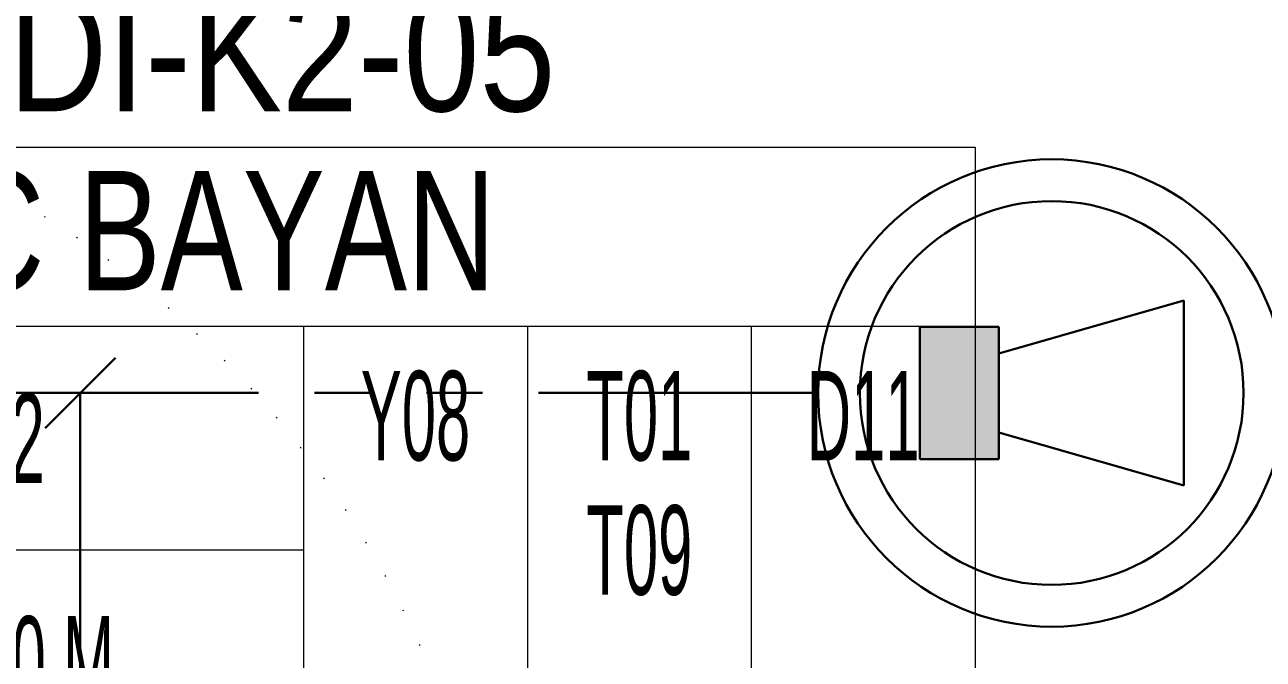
# Model space of a CAD drawing. Extents: x -1299 to 23780, y -3010 to 8106.
# Drawn here: x 14234.7 to 14338.5, y 2486.9 to 2540 of the extents above; entities that cross this region are included whole.
import ezdxf
from ezdxf.enums import TextEntityAlignment as Align

# ---------------------------------------------------------------- set-up
doc = ezdxf.new("R2010")
doc.units = 0
doc.header["$LTSCALE"] = 25
doc.header["$MEASUREMENT"] = 0
doc.linetypes.add('DOT2', pattern=[0.125, 0, -0.125])
doc.linetypes.add('PHANTOM2', pattern=[1.25, 0.625, -0.125, 0.125, -0.125, 0.125, -0.125])
doc.layers.get('0').update_dxf_attribs({"color": 9, "lineweight": 9})
for name, color, linetype, lineweight in [('20', 9, 'DOT2', 9), ('21', 9, 'Continuous', 9), ('E-3W ACİL ANONS İÇİN HOPARLÖR (GÖMME) (YANGINA DAYANIKLI)', 7, 'Continuous', 30), ('E-KABLO', 7, 'Continuous', 30), ('E-YANGIN', 7, 'Continuous', 30)]:
    doc.layers.add(name, color=color, linetype=linetype, lineweight=lineweight)
doc.styles.add('Arial', font='arial.ttf', dxfattribs={"height": 2.5})
doc.styles.add('MuuM_TEXT-STANDART', font='ARIALN.TTF')

# ---------------------------------------------------------------- blocks, each defined once
blk = doc.blocks.new('0_roomno2-flat-2')
at = {"layer": '21'}
blk.add_lwpolyline([(96.88, -52.5), (0, -52.5), (0, 0), (96.88, 0)], close=True, dxfattribs=at)
for points in [[(0, -15), (96.88, -15)], [(40.62, -15), (40.62, -52.5)], [(59.38, -15), (59.38, -52.5)], [(78.12, -15), (78.12, -52.5)], [(0, -33.75), (40.62, -33.75)]]:
    blk.add_lwpolyline(points, dxfattribs=at)
at = {"layer": '21', "style": 'Arial'}
blk.add_attdef('ODANO', (0, 5.85), '', height=10, dxfattribs=at)
blk.add_attdef('MEKANADI', text='', height=10, dxfattribs=at).set_placement((1.75, -15), align=Align.BOTTOM_LEFT)
at = {"layer": '21', "style": 'MuuM_TEXT-STANDART', "width": 0.6}
for tag, p in [('YER01', (50, -22.5)), ('TAVAN01', (68.75, -22.5)), ('DUVAR01', (87.5, -22.5)), ('YER02', (50, -33.75)), ('TAVAN02', (68.75, -33.75)), ('DUVAR02', (87.5, -33.75)), ('YER03', (50, -45)), ('TAVAN03', (68.75, -45)), ('DUVAR03', (87.5, -45))]:
    blk.add_attdef(tag, text='', height=7.5, dxfattribs=at).set_placement(p, align=Align.MIDDLE_CENTER)
for tag, p in [('M2', (1.75, -24.38)), ('TEMIZTAVANYUKSEKLIGI', (9, -43.04))]:
    blk.add_attdef(tag, text='', height=7.5, dxfattribs=at).set_placement(p, align=Align.MIDDLE_LEFT)
blk = doc.blocks.new('p-kapı')
at = {"layer": '20'}
blk.add_arc((4.87, -4.6), 81.6, 270.1053, 0, dxfattribs=at)
blk = doc.blocks.new('p-2. kat planı')
ref = blk.add_blockref('0_roomno2-flat-2', (14217.48, 2529.76))
ref.add_attrib('ODANO', 'AUDI-K2-05', dxfattribs={"layer": '21', "height": 10, "style": 'MuuM_TEXT-STANDART'}).set_placement((14217.48, 2529.76), align=Align.BOTTOM_LEFT)
ref.add_attrib('MEKANADI', 'WC BAYAN', dxfattribs={"layer": '21', "height": 10, "style": 'MuuM_TEXT-STANDART', "width": 0.9}).set_placement((14219.23, 2514.76), align=Align.BOTTOM_LEFT)
ref.add_attrib('M2', '5.57m2', dxfattribs={"layer": '21', "height": 7.5, "style": 'MuuM_TEXT-STANDART', "width": 0.6}).set_placement((14219.23, 2505.38), align=Align.MIDDLE_LEFT)
ref.add_attrib('TEMIZTAVANYUKSEKLIGI', '2.40 M', dxfattribs={"layer": '21', "height": 7.5, "style": 'MuuM_TEXT-STANDART', "width": 0.6}).set_placement((14226.48, 2486.72), align=Align.MIDDLE_LEFT)
ref.add_attrib('YER01', 'Y08', dxfattribs={"layer": '21', "height": 7.5, "style": 'MuuM_TEXT-STANDART', "width": 0.6}).set_placement((14267.48, 2507.26), align=Align.MIDDLE_CENTER)
ref.add_attrib('TAVAN01', 'T01', dxfattribs={"layer": '21', "height": 7.5, "style": 'MuuM_TEXT-STANDART', "width": 0.6}).set_placement((14286.23, 2507.26), align=Align.MIDDLE_CENTER)
ref.add_attrib('DUVAR01', 'D11', dxfattribs={"layer": '21', "height": 7.5, "style": 'MuuM_TEXT-STANDART', "width": 0.6}).set_placement((14304.98, 2507.26), align=Align.MIDDLE_CENTER)
ref.add_attrib('TAVAN02', 'T09', dxfattribs={"layer": '21', "height": 7.5, "style": 'MuuM_TEXT-STANDART', "width": 0.6}).set_placement((14286.23, 2496.01), align=Align.MIDDLE_CENTER)
at = {"xscale": -1, "rotation": 180}
blk.add_blockref('p-kapı', (14188.5, 2450), dxfattribs=at)
blk = doc.blocks.new('100_3W ACİL ANONS İÇİN HOPARLÖR (GÖMME) (YANGINA DAYANIKLI)')
at = {"layer": 'E-3W ACİL ANONS İÇİN HOPARLÖR (GÖMME) (YANGINA DAYANIKLI)', "color": 4}
for p, q in [((-0.632, 0.474), (1.58, 1.106)), ((1.58, -1.106), (1.58, 1.106)), ((-1.58, -0.79), (-1.58, 0.79)), ((-1.58, 0.79), (-0.632, 0.79)), ((-0.632, 0.79), (-0.632, -0.79)), ((-0.632, -0.474), (1.58, -1.106)), ((-0.632, -0.79), (-1.58, -0.79))]:
    blk.add_line(p, q, dxfattribs=at)
at = {"layer": 'E-3W ACİL ANONS İÇİN HOPARLÖR (GÖMME) (YANGINA DAYANIKLI)', "color": 3}
for radius in [2.796, 2.296]:
    blk.add_circle((0, 0), radius, dxfattribs=at)
at = {"layer": 'E-3W ACİL ANONS İÇİN HOPARLÖR (GÖMME) (YANGINA DAYANIKLI)', "color": 4}
blk.add_solid([(-1.58, 0.79), (-0.632, 0.79), (-1.58, -0.79), (-0.632, -0.79)], dxfattribs=at)

msp = doc.modelspace()

# ---------------------------------------------------------------- linework, layer by layer
at = {"layer": 'E-KABLO', "color": 7}
msp.add_line((14242.35, 2512.11), (14236.46, 2506.22), dxfattribs=at)
at = {"layer": 'E-KABLO', "color": 5, "linetype": 'PHANTOM2', "ltscale": 1.5}
msp.add_line((14301.21, 2509.16), (14210.28, 2509.16), dxfattribs=at)
at = {"layer": 'E-YANGIN'}
msp.add_line((14239.4, 2465.14), (14239.4, 2509.16), dxfattribs=at)

# ---------------------------------------------------------------- block references
msp.add_blockref('p-2. kat planı', (0, 0))
at = {"layer": 'E-3W ACİL ANONS İÇİN HOPARLÖR (GÖMME) (YANGINA DAYANIKLI)', "xscale": 7, "yscale": 7, "zscale": 7}
msp.add_blockref('100_3W ACİL ANONS İÇİN HOPARLÖR (GÖMME) (YANGINA DAYANIKLI)', (14320.78, 2509.16), dxfattribs=at)

doc.saveas('drawing.dxf')
